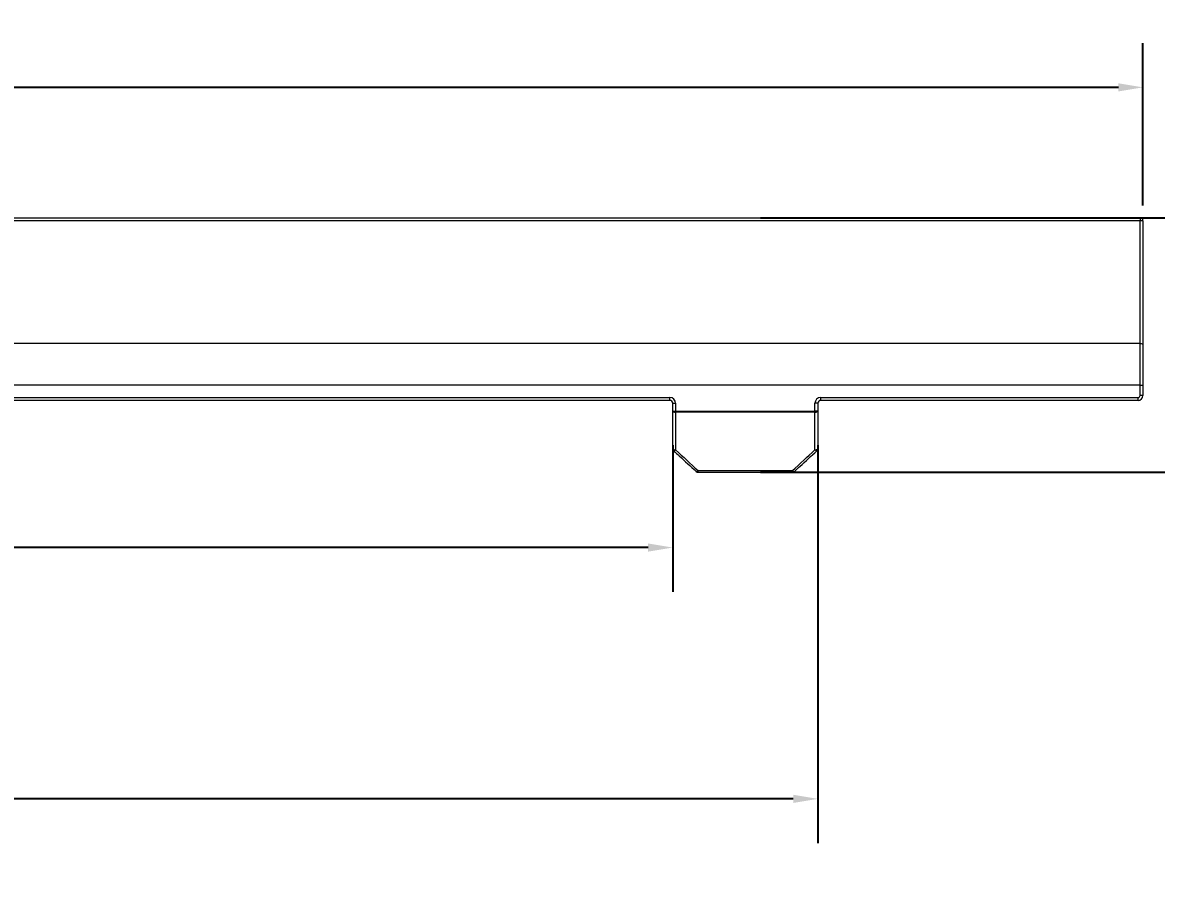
# Model space of a CAD drawing. Header units: inches. Extents: x -2.2 to 18.9, y 3.4 to 18.6.
# Drawn here: x 9.637 to 14.25, y 6.643 to 10.213 of the extents above; entities that cross this region are included whole.
import ezdxf

# ---------------------------------------------------------------- set-up
doc = ezdxf.new("R2010")
doc.units = ezdxf.units.IN
doc.header["$MEASUREMENT"] = 0
doc.layers.get('Defpoints').update_dxf_attribs({"color": 1})
doc.layers.add('Honeycomb', color=7, linetype='Continuous')
doc.styles.get("Standard").update_dxf_attribs({"font": 'Arial.ttf'})
doc.dimstyles.new('.1 DIM', dxfattribs={"dimscale": 0, "dimtxt": 0.15, "dimasz": 0.1, "dimexe": 0.18, "dimexo": 0.0625, "dimgap": 0.09, "dimtad": 0, "dimtih": 1, "dimtoh": 1, "dimdec": 5, "dimzin": 0, "dimdsep": 46, "dimlunit": 4, "dimtxsty": 'Standard', "dimcen": 0.09, "dimadec": 0, "dimazin": 0, "dimtfac": 1, "dimtdec": 5, "dimtofl": 0, "dimtmove": 0, "dimatfit": 3, "dimfxl": 1, "dimtolj": 1, "dimtzin": 0, "dimarcsym": 0})

# ---------------------------------------------------------------- blocks, each defined once
blk = doc.blocks.new('*D17')
at = {"layer": 'Defpoints', "color": 0, "lineweight": -2, "transparency": 16777216}
for p, q in [((2.1952, 9.4692), (2.1952, 10.1298)), ((14.1952, 9.4692), (14.1952, 10.1298)), ((2.2952, 9.9498), (7.5373, 9.9498)), ((14.0952, 9.9498), (8.8531, 9.9498))]:
    blk.add_line(p, q, dxfattribs=at)
at = {"layer": 'Defpoints', "color": 0, "transparency": 16777216}
for p in [(2.1952, 9.9498), (2.1952, 9.4067), (14.1952, 9.4067)]:
    blk.add_point(p, dxfattribs=at)
for points in [[(2.2952, 9.9665), (2.2952, 9.9332), (2.1952, 9.9498)], [(14.0952, 9.9665), (14.0952, 9.9332), (14.1952, 9.9498)]]:
    blk.add_solid(points, dxfattribs=at)
at = {"layer": 'Defpoints', "color": 0, "transparency": 16777216, "char_height": 0.15, "attachment_point": 5}
for s, insert in [("\\A1;1'", (8.1952, 10.1148)), ('\\A1;[304.80 mm]', (8.1952, 9.7644))]:
    blk.add_mtext(s, dxfattribs=dict(at, insert=insert))
blk = doc.blocks.new('*D18')
at = {"layer": 'Defpoints', "color": 0, "lineweight": -2, "transparency": 16777216}
for p, q in [((14.9662, 9.5185), (14.9662, 9.6185)), ((12.6395, 9.4185), (15.1462, 9.4185)), ((12.6395, 8.3826), (15.1462, 8.3826)), ((14.9662, 8.2826), (14.9662, 8.1826))]:
    blk.add_line(p, q, dxfattribs=at)
at = {"layer": 'Defpoints', "color": 0, "transparency": 16777216}
for p in [(12.577, 9.4185), (14.9662, 9.4185), (12.577, 8.3826)]:
    blk.add_point(p, dxfattribs=at)
for points in [[(14.9496, 9.5185), (14.9829, 9.5185), (14.9662, 9.4185)], [(14.9496, 8.2826), (14.9829, 8.2826), (14.9662, 8.3826)]]:
    blk.add_solid(points, dxfattribs=at)
at = {"layer": 'Defpoints', "color": 0, "transparency": 16777216, "char_height": 0.15, "attachment_point": 5}
for s, insert in [('\\A1;1{\\H1x;\\S1/32;}"', (14.9662, 9.166)), ('\\A1;[26.31 mm]', (14.9662, 8.7151))]:
    blk.add_mtext(s, dxfattribs=dict(at, insert=insert))
blk = doc.blocks.new('*D19')
at = {"layer": 'Defpoints', "color": 0, "lineweight": -2, "transparency": 16777216}
for p, q in [((4.1087, 8.4928), (4.1087, 7.8958)), ((12.2817, 8.4928), (12.2817, 7.8958)), ((4.2087, 8.0758), (7.5373, 8.0758)), ((12.1817, 8.0758), (8.8531, 8.0758))]:
    blk.add_line(p, q, dxfattribs=at)
at = {"layer": 'Defpoints', "color": 0, "transparency": 16777216}
for p in [(4.1087, 8.5553), (12.2817, 8.5553), (4.1087, 8.0758)]:
    blk.add_point(p, dxfattribs=at)
for points in [[(4.2087, 8.0925), (4.2087, 8.0592), (4.1087, 8.0758)], [(12.1817, 8.0925), (12.1817, 8.0592), (12.2817, 8.0758)]]:
    blk.add_solid(points, dxfattribs=at)
at = {"layer": 'Defpoints', "color": 0, "transparency": 16777216, "char_height": 0.15, "attachment_point": 5}
for s, insert in [('\\A1;8{\\H1x;\\S3/16;}"', (8.1952, 8.3433)), ('\\A1;[207.60 mm]', (8.1952, 7.8904))]:
    blk.add_mtext(s, dxfattribs=dict(at, insert=insert))
blk = doc.blocks.new('*D30')
at = {"layer": 'Defpoints', "color": 0, "lineweight": -2, "transparency": 16777216}
for p, q in [((3.518, 8.4928), (3.518, 6.8726)), ((12.8723, 8.4928), (12.8723, 6.8726)), ((3.618, 7.0526), (7.5373, 7.0526)), ((12.7723, 7.0526), (8.8531, 7.0526))]:
    blk.add_line(p, q, dxfattribs=at)
at = {"layer": 'Defpoints', "color": 0, "transparency": 16777216}
for p in [(3.518, 8.5553), (12.8723, 8.5553), (3.518, 7.0526)]:
    blk.add_point(p, dxfattribs=at)
for points in [[(3.618, 7.0692), (3.618, 7.0359), (3.518, 7.0526)], [(12.7723, 7.0692), (12.7723, 7.0359), (12.8723, 7.0526)]]:
    blk.add_solid(points, dxfattribs=at)
at = {"layer": 'Defpoints', "color": 0, "transparency": 16777216, "char_height": 0.15, "attachment_point": 5}
for s, insert in [('\\A1;9{\\H1x;\\S11/32;}"', (8.1952, 7.319)), ('\\A1;[237.60 mm]', (8.1952, 6.8671))]:
    blk.add_mtext(s, dxfattribs=dict(at, insert=insert))

msp = doc.modelspace()

# ---------------------------------------------------------------- linework, layer by layer
at = {"layer": 'Honeycomb', "color": 7, "linetype": 'Continuous', "lineweight": 15}
for p, q in [((2.20699, 9.418541), (14.183368, 9.418541)), ((14.183368, 9.418541), (14.183368, 9.40673)), ((14.183368, 9.40673), (2.20699, 9.40673)), ((14.183368, 8.90655), (14.183368, 9.40673)), ((14.195179, 9.40673), (14.183368, 9.40673)), ((14.195179, 9.40673), (14.195179, 8.902421)), ((14.183368, 8.90655), (2.20699, 8.90655)), ((14.183368, 8.737708), (14.183368, 8.90655)), ((14.195179, 8.902421), (14.195179, 8.73548)), ((14.183368, 8.737708), (2.20699, 8.737708)), ((14.183368, 8.694747), (14.183368, 8.737708)), ((14.195179, 8.73548), (14.195179, 8.694747)), ((4.120475, 8.686873), (12.269884, 8.686873)), ((12.269884, 8.675062), (4.120475, 8.675062)), ((12.269884, 8.675062), (12.269884, 8.686873)), ((12.884155, 8.686873), (14.175494, 8.686873)), ((12.884155, 8.675062), (12.884155, 8.686873)), ((14.175494, 8.675062), (12.884155, 8.675062)), ((14.175494, 8.675062), (14.175494, 8.686873)), ((14.195179, 8.694747), (14.183368, 8.694747)), ((12.281695, 8.663251), (12.293506, 8.663251)), ((12.281695, 8.631926), (12.281695, 8.663251)), ((12.281695, 8.631926), (12.293506, 8.631926)), ((12.281695, 8.47876), (12.281695, 8.631926)), ((12.293506, 8.663251), (12.293506, 8.631926)), ((12.293506, 8.631926), (12.860534, 8.631926)), ((12.293506, 8.627397), (12.293506, 8.631926)), ((12.860534, 8.627397), (12.293506, 8.627397)), ((12.293506, 8.627397), (12.293506, 8.4738)), ((12.860534, 8.631926), (12.860534, 8.663251)), ((12.872344, 8.663251), (12.860534, 8.663251)), ((12.860534, 8.627397), (12.860534, 8.631926)), ((12.872344, 8.631926), (12.860534, 8.631926)), ((12.860534, 8.4738), (12.860534, 8.627397)), ((12.872344, 8.663251), (12.872344, 8.631926)), ((12.872344, 8.631926), (12.872344, 8.47876)), ((12.385012, 8.389252), (12.769027, 8.389252)), ((12.385012, 8.382639), (12.769027, 8.382639))]:
    msp.add_line(p, q, dxfattribs=at)
at = {"layer": 'Honeycomb', "color": 8, "linetype": 'Continuous', "lineweight": 15}
for p, q in [((12.385012, 8.382639), (12.385012, 8.389252)), ((12.769027, 8.382639), (12.769027, 8.389252))]:
    msp.add_line(p, q, dxfattribs=at)
at = {"layer": 'Honeycomb', "color": 7, "linetype": 'Continuous', "lineweight": 15, "flags": 128}
for points in [[(12.281695, 8.631926), (12.281922, 8.631042), (12.282594, 8.630192), (12.283686, 8.629409), (12.285154, 8.628723), (12.286944, 8.62816), (12.288986, 8.627741), (12.291202, 8.627484), (12.293506, 8.627397)], [(12.860534, 8.627397), (12.862838, 8.627484), (12.865053, 8.627741), (12.867095, 8.62816), (12.868885, 8.628723), (12.870354, 8.629409), (12.871445, 8.630192), (12.872117, 8.631042), (12.872344, 8.631926)], [(12.281695, 8.47876), (12.281922, 8.477793), (12.282594, 8.476862), (12.283686, 8.476004), (12.285154, 8.475253), (12.286944, 8.474636), (12.288986, 8.474177), (12.291202, 8.473895), (12.293506, 8.4738)], [(12.860534, 8.4738), (12.862838, 8.473895), (12.865053, 8.474177), (12.867095, 8.474636), (12.868885, 8.475253), (12.870354, 8.476004), (12.871445, 8.476862), (12.872117, 8.477793), (12.872344, 8.47876)]]:
    msp.add_lwpolyline(points, dxfattribs=at)
at = {"layer": 'Honeycomb', "color": 8, "linetype": 'Continuous', "lineweight": 15, "flags": 128}
for points in [[(12.28547, 8.470105), (12.286076, 8.46981), (12.287104, 8.469845), (12.288427, 8.470291), (12.289985, 8.471127), (12.291704, 8.472315), (12.293506, 8.4738)], [(12.860534, 8.4738), (12.862336, 8.472315), (12.864055, 8.471127), (12.865612, 8.470291), (12.866935, 8.469845), (12.867963, 8.46981), (12.868569, 8.470105)], [(12.377041, 8.385735), (12.377639, 8.385432), (12.378668, 8.385434), (12.379985, 8.385845), (12.381529, 8.386645), (12.38323, 8.387798), (12.385012, 8.389252)], [(12.769027, 8.389252), (12.770809, 8.387798), (12.772511, 8.386645), (12.774055, 8.385845), (12.775371, 8.385434), (12.776401, 8.385432), (12.776996, 8.385733)]]:
    msp.add_lwpolyline(points, dxfattribs=at)
at = {"layer": 'Honeycomb', "color": 7, "linetype": 'Continuous', "lineweight": 15}
for centre, radius, start, end in [((14.183368, 9.40673), 0.011811, 0, 90), ((12.269884, 8.663251), 0.023622, 0, 90), ((12.269884, 8.663251), 0.011811, 0, 90), ((12.884156, 8.663251), 0.023622, 90, 180), ((12.884156, 8.663251), 0.011811, 90, 180), ((14.175494, 8.694747), 0.007874, 270, 0), ((14.175494, 8.694747), 0.019685, 270, 0), ((12.293506, 8.47876), 0.011811, 180, 227.127562), ((12.860533, 8.47876), 0.011811, 312.872438, 0), ((12.385012, 8.39445), 0.011811, 227.560656, 270), ((12.769027, 8.39445), 0.011811, 270, 312.439344)]:
    msp.add_arc(centre, radius, start, end, dxfattribs=at)
for centre, major_axis, start_param, end_param in [((13.176197, 10.238197), (-3.971093, 3.985118), 1.68243403, 1.70472863), ((11.977842, 10.238197), (3.971093, 3.985118), 4.57845667, 4.60075128)]:
    msp.add_ellipse(centre, major_axis=major_axis, ratio=0.33459366, start_param=start_param, end_param=end_param, dxfattribs=at)
for points, knots in [([(14.183368, 8.90655), (14.186582, 8.90655), (14.189694, 8.906073), (14.193981, 8.904534), (14.195179, 8.903471), (14.195179, 8.902421)], [0, 0, 0, 0, 0.5, 0.5, 1, 1, 1, 1]), ([(14.183368, 8.737708), (14.186515, 8.737708), (14.189586, 8.737463), (14.193922, 8.73664), (14.195179, 8.736057), (14.195179, 8.73548)], [0, 0, 0, 0, 0.5, 0.5, 1, 1, 1, 1]), ([(12.28547, 8.470105), (12.293087, 8.46304), (12.323579, 8.434759), (12.354126, 8.406748), (12.377042, 8.385734)], [0, 0, 0, 0, 0.2497908, 1, 1, 1, 1]), ([(12.776997, 8.385734), (12.784642, 8.392731), (12.815197, 8.420696), (12.845699, 8.448933), (12.868569, 8.470105)], [0, 0, 0, 0, 0.25020742, 1, 1, 1, 1])]:
    msp.add_open_spline(points, degree=3, knots=knots, dxfattribs=at)

# ---------------------------------------------------------------- dimensions: what is measured, and where the dimension line sits
at = {"layer": 'Defpoints'}
for base, p1, p2, picture, middle in [((2.195179, 9.949826), (14.195179, 9.40673), (2.195179, 9.40673), '*D17', (8.195179, 9.949826)), ((3.518014, 7.052551), (12.872344, 8.555343), (3.518014, 8.555343), '*D30', (8.195179, 7.052551)), ((4.108663, 8.075836), (12.281695, 8.555343), (4.108663, 8.555343), '*D19', (8.195179, 8.075836))]:
    dim = msp.add_linear_dim(base=base, p1=p1, p2=p2, dimstyle='.1 DIM', override={"dimscale": 1, "dimpost": '\\X'}, dxfattribs=at)
    dim.commit()
    dim.dimension.update_dxf_attribs({"geometry": picture, "text_midpoint": middle})
dim = msp.add_linear_dim(base=(14.966234, 9.418541), p1=(12.57702, 8.382639), p2=(12.57702, 9.418541), angle=90, dimstyle='.1 DIM', override={"dimscale": 1, "dimpost": '\\X'}, dxfattribs=at)
dim.commit()
dim.dimension.update_dxf_attribs({"geometry": '*D18', "text_midpoint": (14.966234, 8.90059)})

doc.saveas('drawing.dxf')
